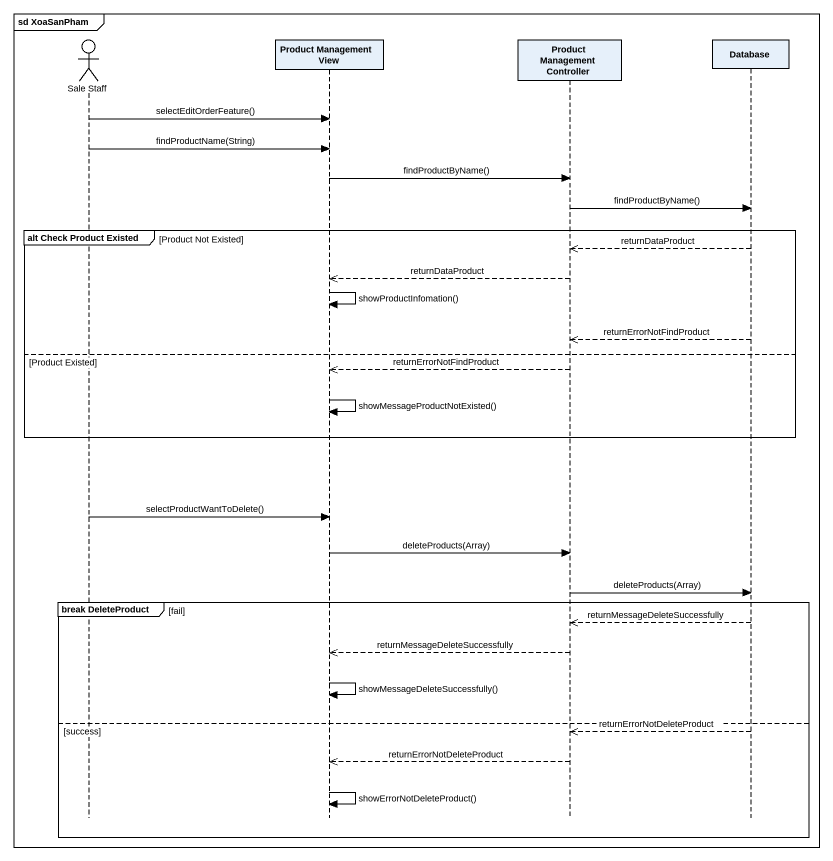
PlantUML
@startuml
mainframe sd XoaSanPham
hide footbox
actor "Sale Staff" as Sale_Staff
participant "Product Management View" as Product_Management_View
participant "Product Management Controller" as Product_Management
participant "Database" as Database_

Sale_Staff -> Product_Management_View : selectEditOrderFeature()
Sale_Staff -> Product_Management_View : findProductName(String)
Product_Management_View -> Product_Management : findProductByName()
Product_Management -> Database_ : findProductByName()
group alt Check Product Existed [Product Not Existed]
  Database_ -->> Product_Management : returnDataProduct
  Product_Management -->> Product_Management_View : returnDataProduct
  Product_Management_View -> Product_Management_View : showProductInfomation()
  Database_ -->> Product_Management : returnErrorNotFindProduct
else Product Existed
  Product_Management -->> Product_Management_View : returnErrorNotFindProduct
  Product_Management_View -> Product_Management_View : showMessageProductNotExisted()
end
Sale_Staff -> Product_Management_View : selectProductWantToDelete()
Product_Management_View -> Product_Management : deleteProducts(Array)
Product_Management -> Database_ : deleteProducts(Array)
group break DeleteProduct [fail]
  Database_ -->> Product_Management : returnMessageDeleteSuccessfully
  Product_Management -->> Product_Management_View : returnMessageDeleteSuccessfully
  Product_Management_View -> Product_Management_View : showMessageDeleteSuccessfully()
else success
  Database_ -->> Product_Management : returnErrorNotDeleteProduct
  Product_Management -->> Product_Management_View : returnErrorNotDeleteProduct
  Product_Management_View -> Product_Management_View : showErrorNotDeleteProduct()
end
@enduml
